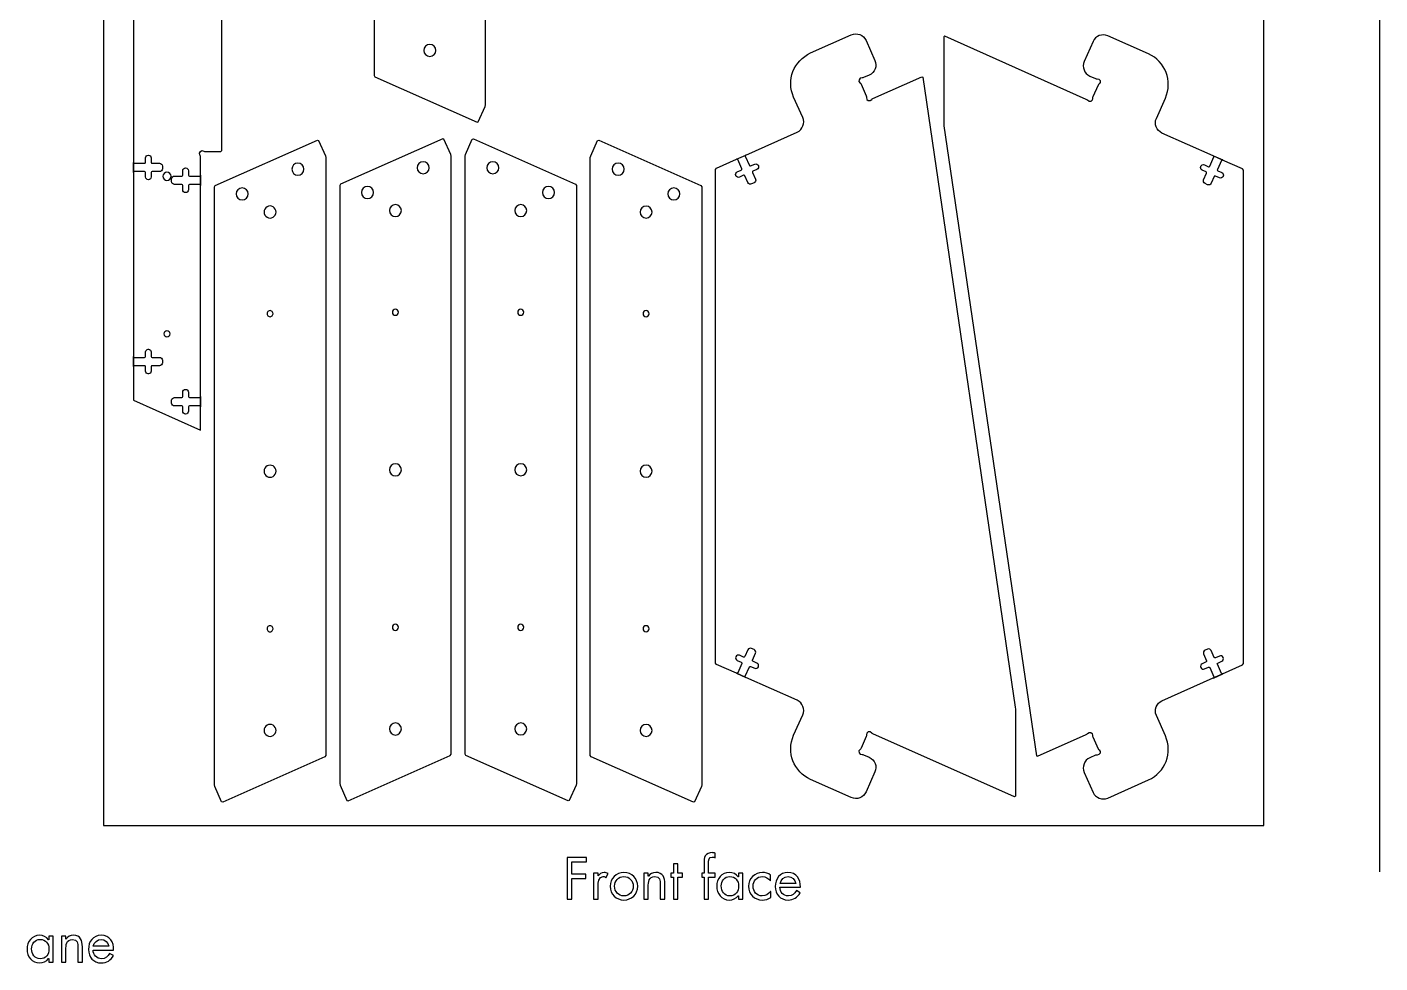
# Model space of a CAD drawing. Extents: x 150 to 6088, y 37 to 2750.
# Drawn here: x 1618 to 3075, y 52 to 1060 of the extents above; entities that cross this region are included whole.
import ezdxf

# ---------------------------------------------------------------- set-up
doc = ezdxf.new("R2010")
doc.units = 0
for name, color, linetype in [('00_Layout', 7, 'CONTINUOUS'), ('02_Counture_outer_24_mm', 7, 'CONTINUOUS'), ('02_Drill_24_mm', 7, 'CONTINUOUS'), ('02_Drill_9_mm', 7, 'CONTINUOUS'), ('02_Drill_milling_24_mm', 7, 'CONTINUOUS'), ('02_Pocket_18_mm', 7, 'CONTINUOUS')]:
    doc.layers.add(name, color=color, linetype=linetype)

msp = doc.modelspace()

# ---------------------------------------------------------------- linework, layer by layer
at = {"layer": '00_Layout', "color": 7}
for p, q in [((3074.993252, 149.999639), (3074.993252, 2749.993976)), ((1699.996239, 2699.994087), (1699.996239, 200.007103)), ((2949.993509, 200.007103), (2949.993509, 2699.994087)), ((1699.996239, 200.007103), (2949.993509, 200.007103)), ((2220.193379, 165.549961), (2199.622916, 165.549961)), ((2199.622916, 165.549961), (2199.622916, 120.330916)), ((2204.660572, 147.438477), (2204.660572, 160.872138)), ((2204.660572, 160.872138), (2220.193379, 160.872138)), ((2220.193379, 160.872138), (2220.193379, 165.549961)), ((2358.96902, 165.130333), (2358.96902, 169.988072)), ((2219.713585, 147.438477), (2204.660572, 147.438477)), ((2219.713585, 142.760654), (2219.713585, 147.438477)), ((2232.847552, 148.517975), (2228.049767, 148.517975)), ((2228.049767, 148.517975), (2228.049767, 120.330916)), ((2232.847552, 145.459398), (2232.847552, 148.517975)), ((2241.243636, 143.600175), (2243.522593, 147.978226)), ((2286.882442, 148.517975), (2282.084657, 148.517975)), ((2282.084657, 148.517975), (2282.084657, 120.330916)), ((2286.882442, 145.099566), (2286.882442, 148.517975)), ((2313.989845, 148.517975), (2311.051231, 148.517975)), ((2311.051231, 148.517975), (2311.051231, 144.079864)), ((2318.78763, 158.653347), (2313.989845, 158.653347)), ((2313.989845, 158.653347), (2313.989845, 148.517975)), ((2318.78763, 148.517975), (2318.78763, 158.653347)), ((2323.825286, 148.517975), (2318.78763, 148.517975)), ((2323.825286, 144.079864), (2323.825286, 148.517975)), ((2347.034565, 148.517975), (2344.395775, 148.517975)), ((2344.395775, 148.517975), (2344.395775, 144.079864)), ((2347.034565, 159.732845), (2347.034565, 148.517975)), ((2351.832324, 148.517975), (2351.832324, 158.053538)), ((2358.96902, 148.517975), (2351.832324, 148.517975)), ((2358.96902, 144.079864), (2358.96902, 148.517975)), ((2388.775194, 148.517975), (2383.977409, 148.517975)), ((2383.977409, 148.517975), (2383.977409, 144.499757)), ((2388.775194, 120.330916), (2388.775194, 148.517975)), ((2418.581341, 140.121706), (2418.581341, 146.478836)), ((2204.660572, 120.330916), (2204.660572, 142.760654)), ((2204.660572, 142.760654), (2219.713585, 142.760654)), ((2232.967488, 145.459398), (2232.847552, 145.459398)), ((2232.847552, 120.330916), (2232.847552, 134.424445)), ((2260.674568, 144.859589), (2260.674568, 144.859589)), ((2287.002378, 145.099566), (2286.882442, 145.099566)), ((2286.882442, 120.330916), (2286.882442, 133.70478)), ((2299.836441, 136.223608), (2299.836441, 120.330916)), ((2304.634199, 120.330916), (2304.634199, 137.063129)), ((2311.051231, 144.079864), (2313.989845, 144.079864)), ((2313.989845, 144.079864), (2313.989845, 120.330916)), ((2318.78763, 144.079864), (2323.825286, 144.079864)), ((2318.78763, 120.330916), (2318.78763, 144.079864)), ((2344.395775, 144.079864), (2347.034565, 144.079864)), ((2347.034565, 144.079864), (2347.034565, 120.330916)), ((2351.832324, 144.079864), (2358.96902, 144.079864)), ((2351.832324, 120.330916), (2351.832324, 144.079864)), ((2374.741698, 144.859589), (2374.741698, 144.859589)), ((2383.977409, 144.499757), (2383.857474, 144.499757)), ((2418.461406, 140.121706), (2418.581341, 140.121706)), ((2428.596698, 133.405008), (2450.726427, 133.405008)), ((2445.688771, 137.483022), (2428.836569, 137.483022)), ((2199.622916, 120.330916), (2204.660572, 120.330916)), ((2228.049767, 120.330916), (2232.847552, 120.330916)), ((2260.674568, 119.551455), (2260.674568, 119.551455)), ((2282.084657, 120.330916), (2286.882442, 120.330916)), ((2299.836441, 120.330916), (2304.634199, 120.330916)), ((2313.989845, 120.330916), (2318.78763, 120.330916)), ((2347.034565, 120.330916), (2351.832324, 120.330916)), ((2383.857474, 124.229278), (2383.977409, 124.229278)), ((2383.977409, 124.229278), (2383.977409, 120.330916)), ((2383.977409, 120.330916), (2388.775194, 120.330916)), ((2418.761258, 128.847041), (2418.641322, 128.847041)), ((2418.761258, 122.430115), (2418.761258, 128.847041)), ((2450.486529, 127.467771), (2446.408436, 129.806682)), ((1631.831148, 77.126403), (1631.831148, 77.126403)), ((1641.066885, 76.766571), (1640.946924, 76.766571)), ((1645.864644, 80.784789), (1641.066885, 80.784789)), ((1641.066885, 80.784789), (1641.066885, 76.766571)), ((1645.864644, 52.597729), (1645.864644, 80.784789)), ((1659.538281, 80.784789), (1654.740522, 80.784789)), ((1654.740522, 80.784789), (1654.740522, 52.597729)), ((1659.538281, 77.36638), (1659.538281, 80.784789)), ((1659.658243, 77.36638), (1659.538281, 77.36638)), ((1659.538281, 52.597729), (1659.538281, 65.971594)), ((1672.492279, 68.490422), (1672.492279, 52.597729)), ((1677.290064, 52.597729), (1677.290064, 69.329943)), ((1688.804706, 65.671822), (1710.934461, 65.671822)), ((1705.896779, 69.749836), (1689.044603, 69.749836)), ((1710.694563, 59.734585), (1706.616444, 62.073496)), ((1640.946924, 56.496092), (1641.066885, 56.496092)), ((1641.066885, 56.496092), (1641.066885, 52.597729)), ((1641.066885, 52.597729), (1645.864644, 52.597729)), ((1654.740522, 52.597729), (1659.538281, 52.597729)), ((1672.492279, 52.597729), (1677.290064, 52.597729))]:
    msp.add_line(p, q, dxfattribs=at)
for points in [[(2348.293979, 167.049352), (2347.034565, 165.010212), (2347.034565, 162.071756), (2347.034565, 159.732845)], [(2355.550611, 170.587617), (2352.671951, 170.587617), (2349.853245, 169.568179), (2348.293979, 167.049352)], [(2351.832324, 158.053538), (2351.832324, 163.031133), (2351.832324, 165.789938), (2355.730527, 165.789938)], [(2358.96902, 169.988072), (2357.829542, 170.347905), (2356.69009, 170.587617), (2355.550611, 170.587617)], [(2355.730527, 165.789938), (2356.92996, 165.789938), (2357.889523, 165.490165), (2358.96902, 165.130333)], [(2239.204603, 149.297701), (2236.086045, 149.297701), (2234.646715, 147.678189), (2232.967488, 145.459398)], [(2243.522593, 147.978226), (2242.143218, 148.757952), (2240.823849, 149.297701), (2239.204603, 149.297701)], [(2260.674568, 149.297701), (2252.398419, 149.297701), (2245.861452, 142.640534), (2245.861452, 134.364385)], [(2275.48771, 134.364385), (2275.48771, 142.640534), (2268.950743, 149.297701), (2260.674568, 149.297701)], [(2295.038656, 149.297701), (2291.560265, 149.297701), (2288.981457, 147.79831), (2287.002378, 145.099566)], [(2304.634199, 137.063129), (2304.634199, 143.660236), (2302.835036, 149.297701), (2295.038656, 149.297701)], [(2374.201949, 149.297701), (2365.745884, 149.297701), (2360.648248, 142.400822), (2360.648248, 134.364385)], [(2383.857474, 144.499757), (2381.518562, 147.498273), (2378.040172, 149.297701), (2374.201949, 149.297701)], [(2409.885379, 149.297701), (2401.60923, 149.297701), (2394.832366, 142.82045), (2394.832366, 134.424445)], [(2418.581341, 146.478836), (2416.062513, 148.277999), (2412.943956, 149.297701), (2409.885379, 149.297701)], [(2437.352615, 149.297701), (2428.536717, 149.297701), (2423.678978, 142.400822), (2423.678978, 134.064613)], [(2450.726427, 133.405008), (2451.206195, 141.801013), (2446.408436, 149.297701), (2437.352615, 149.297701)], [(2232.847552, 134.424445), (2232.847552, 138.082831), (2233.087423, 144.859589), (2238.364976, 144.859589)], [(2238.364976, 144.859589), (2239.62439, 144.859589), (2240.2841, 144.25978), (2241.243636, 143.600175)], [(2245.861452, 134.364385), (2245.861452, 126.088236), (2252.4584, 119.551455), (2260.674568, 119.551455)], [(2250.659211, 134.424445), (2250.659211, 140.121706), (2254.73733, 144.859589), (2260.674568, 144.859589)], [(2260.674568, 123.989301), (2254.73733, 123.989301), (2250.659211, 128.667125), (2250.659211, 134.424445)], [(2260.674568, 144.859589), (2266.611831, 144.859589), (2270.689925, 140.121706), (2270.689925, 134.424445)], [(2270.689925, 134.424445), (2270.689925, 128.667125), (2266.611831, 123.989301), (2260.674568, 123.989301)], [(2260.674568, 119.551455), (2268.890762, 119.551455), (2275.48771, 126.088236), (2275.48771, 134.364385)], [(2286.882442, 133.70478), (2286.882442, 138.742436), (2287.302256, 144.859589), (2293.899177, 144.859589)], [(2293.899177, 144.859589), (2299.476608, 144.859589), (2299.836441, 140.781575), (2299.836441, 136.223608)], [(2360.648248, 134.364385), (2360.648248, 126.56819), (2365.86582, 119.551455), (2374.141968, 119.551455)], [(2365.565968, 134.724218), (2365.565968, 140.00185), (2369.164293, 144.859589), (2374.741698, 144.859589)], [(2374.801679, 123.989301), (2368.804461, 123.989301), (2365.565968, 129.206873), (2365.565968, 134.724218)], [(2374.741698, 144.859589), (2380.678935, 144.859589), (2384.217306, 140.301622), (2384.217306, 134.664422)], [(2384.217306, 134.664422), (2384.217306, 128.966897), (2380.978813, 123.989301), (2374.801679, 123.989301)], [(2394.832366, 134.424445), (2394.832366, 125.90832), (2401.309352, 119.551455), (2409.825425, 119.551455)], [(2399.750087, 134.424445), (2399.750087, 140.06191), (2403.888161, 144.859589), (2409.705463, 144.859589)], [(2409.465592, 123.989301), (2403.588309, 123.989301), (2399.750087, 128.847041), (2399.750087, 134.424445)], [(2409.705463, 144.859589), (2413.483705, 144.859589), (2416.24243, 142.940571), (2418.461406, 140.121706)], [(2423.678978, 134.064613), (2423.678978, 125.96838), (2429.076466, 119.551455), (2437.472577, 119.551455)], [(2437.832409, 123.989301), (2432.37494, 123.989301), (2428.656653, 128.187436), (2428.596698, 133.405008)], [(2428.836569, 137.483022), (2429.436299, 141.561036), (2433.274521, 144.859589), (2437.412596, 144.859589)], [(2437.412596, 144.859589), (2441.610651, 144.859589), (2445.02906, 141.561036), (2445.688771, 137.483022)], [(2374.141968, 119.551455), (2378.100153, 119.551455), (2381.398627, 121.110641), (2383.857474, 124.229278)], [(2418.641322, 128.847041), (2416.302411, 125.788464), (2413.483705, 123.989301), (2409.465592, 123.989301)], [(2409.825425, 119.551455), (2413.183853, 119.551455), (2416.002559, 120.570892), (2418.761258, 122.430115)], [(2437.472577, 119.551455), (2443.229897, 119.551455), (2447.787785, 122.430115), (2450.486529, 127.467771)], [(2446.408436, 129.806682), (2444.549292, 126.448069), (2441.910503, 123.989301), (2437.832409, 123.989301)], [(1631.291399, 81.564514), (1622.835334, 81.564514), (1617.737698, 74.667636), (1617.737698, 66.631199)], [(1622.655418, 66.991031), (1622.655418, 72.268664), (1626.253743, 77.126403), (1631.831148, 77.126403)], [(1640.946924, 76.766571), (1638.608012, 79.765087), (1635.129622, 81.564514), (1631.291399, 81.564514)], [(1631.831148, 77.126403), (1637.768412, 77.126403), (1641.306756, 72.568436), (1641.306756, 66.931236)], [(1659.538281, 65.971594), (1659.538281, 71.00925), (1659.958094, 77.126403), (1666.555042, 77.126403)], [(1667.694494, 81.564514), (1664.216131, 81.564514), (1661.637322, 80.065124), (1659.658243, 77.36638)], [(1666.555042, 77.126403), (1672.132447, 77.126403), (1672.492279, 73.048389), (1672.492279, 68.490422)], [(1677.290064, 69.329943), (1677.290064, 75.92705), (1675.490901, 81.564514), (1667.694494, 81.564514)], [(1697.560649, 81.564514), (1688.744751, 81.564514), (1683.886986, 74.667636), (1683.886986, 66.331427)], [(1689.044603, 69.749836), (1689.644333, 73.82785), (1693.482555, 77.126403), (1697.62063, 77.126403)], [(1710.934461, 65.671822), (1711.414229, 74.067827), (1706.616444, 81.564514), (1697.560649, 81.564514)], [(1697.62063, 77.126403), (1701.818685, 77.126403), (1705.237094, 73.82785), (1705.896779, 69.749836)], [(1617.737698, 66.631199), (1617.737698, 58.835003), (1622.95527, 51.818269), (1631.231445, 51.818269)], [(1631.891129, 56.256115), (1625.893911, 56.256115), (1622.655418, 61.473687), (1622.655418, 66.991031)], [(1641.306756, 66.931236), (1641.306756, 61.233711), (1638.068263, 56.256115), (1631.891129, 56.256115)], [(1683.886986, 66.331427), (1683.886986, 58.235194), (1689.2845, 51.818269), (1697.680584, 51.818269)], [(1698.040417, 56.256115), (1692.582948, 56.256115), (1688.864687, 60.45425), (1688.804706, 65.671822)], [(1697.680584, 51.818269), (1703.437932, 51.818269), (1707.995819, 54.696929), (1710.694563, 59.734585)], [(1706.616444, 62.073496), (1704.757326, 58.714883), (1702.118537, 56.256115), (1698.040417, 56.256115)], [(1631.231445, 51.818269), (1635.189603, 51.818269), (1638.488077, 53.377455), (1640.946924, 56.496092)]]:
    msp.add_open_spline(points, degree=3, dxfattribs=at)
at = {"layer": '02_Counture_outer_24_mm', "color": 5}
for p, q in [((2111.535912, 976.037752), (2111.535912, 1243.693136)), ((1827.469041, 926.739899), (1827.469041, 1204.507901)), ((1732.467956, 1112.035063), (1732.467956, 914.035958)), ((1991.534402, 1105.990193), (1991.534402, 1007.572313)), ((2461.732862, 1031.815211), (2505.582956, 1051.338508)), ((2606.157662, 1049.778343), (2605.24464, 1049.185518)), ((2758.672398, 981.874236), (2606.157662, 1049.778343)), ((2825.675865, 1030.805642), (2781.854081, 1050.316398)), ((2521.426171, 1045.256861), (2530.984488, 1023.788563)), ((2605.24464, 1049.185518), (2605.24464, 955.245992)), ((2766.020655, 1044.238588), (2756.468423, 1022.784101)), ((1991.534402, 1007.572313), (1992.449858, 1006.165526)), ((1992.449858, 1006.165526), (2102.487181, 957.173531)), ((2524.902789, 1007.945163), (2518.813946, 1005.234195)), ((2528.778926, 982.852372), (2581.392001, 1006.27718)), ((2581.392001, 1006.27718), (2582.450862, 1005.694569)), ((2582.450862, 1005.694569), (2682.187079, 327.131022)), ((2762.546419, 1006.950887), (2768.631557, 1004.241692)), ((2516.110175, 998.190737), (2521.735469, 985.556117)), ((2771.333212, 997.202759), (2765.711622, 984.576261)), ((2453.249545, 962.359882), (2443.487764, 984.28477)), ((2834.15389, 961.395187), (2843.909056, 983.306079)), ((2103.807449, 957.680207), (2111.128454, 974.124025)), ((2111.128454, 974.124025), (2111.535912, 976.037752)), ((2102.487181, 957.173531), (2103.807449, 957.680207)), ((2605.24464, 955.245992), (2605.390055, 953.257891)), ((2605.390055, 953.257891), (2705.034858, 275.031793)), ((1820.380869, 888.94875), (1930.421103, 937.940745)), ((1930.421103, 937.940745), (1931.74137, 937.433805)), ((1931.74137, 937.433805), (1939.062375, 920.989986)), ((2065.419137, 939.475325), (1955.38184, 890.48333)), ((2066.739405, 938.968649), (2065.419137, 939.475325)), ((2074.06041, 922.524831), (2066.739405, 938.968649)), ((2089.874521, 922.524831), (2097.195526, 938.968649)), ((2097.195526, 938.968649), (2098.515794, 939.475325)), ((2098.515794, 939.475325), (2208.553117, 890.48333)), ((2224.875228, 920.989986), (2232.196233, 937.433805)), ((2232.196233, 937.433805), (2233.516501, 937.940745)), ((2233.516501, 937.940745), (2343.553824, 888.94875)), ((2391.898386, 921.909147), (2447.167581, 946.516693)), ((2895.465388, 920.970169), (2840.231621, 945.561893)), ((1804.468862, 900.239819), (1804.468729, 920.404994)), ((1809.803115, 925.739776), (1826.468918, 925.739776)), ((1826.468918, 925.739776), (1827.469041, 926.739899)), ((1939.062375, 920.989986), (1939.467187, 919.076524)), ((1939.467187, 919.076524), (1939.467187, 275.243777)), ((2074.467867, 920.611368), (2074.06041, 922.524831)), ((2074.467867, 276.778357), (2074.467867, 920.611368)), ((2089.467064, 920.611368), (2089.874521, 922.524831)), ((2089.467064, 276.778357), (2089.467064, 920.611368)), ((2224.46777, 919.076524), (2224.875228, 920.989986)), ((2224.46777, 275.243777), (2224.46777, 919.076524)), ((2381.849532, 917.435052), (2391.898386, 921.909147)), ((2905.507891, 916.498959), (2895.465388, 920.970169)), ((1732.467956, 914.035958), (1732.467956, 903.035929)), ((2359.468477, 906.470214), (2360.381287, 907.876736)), ((2359.468477, 374.77981), (2359.468477, 906.470214)), ((2360.381287, 907.876736), (2381.849532, 917.435052)), ((2926.961584, 906.94678), (2905.507891, 916.498959)), ((2927.876511, 905.541158), (2926.961584, 906.94678)), ((2927.876511, 374.191219), (2927.876511, 905.541158)), ((1732.467956, 903.035929), (1732.467956, 705.037274)), ((1804.468862, 889.239791), (1804.468862, 900.239819)), ((1804.468862, 661.740978), (1804.468862, 889.239791)), ((1819.468058, 887.541963), (1820.380869, 888.94875)), ((1955.38184, 890.48333), (1954.469029, 889.076543)), ((1954.469029, 889.076543), (1954.469029, 245.242738)), ((2208.553117, 890.48333), (2209.468574, 889.076543)), ((2209.468574, 889.076543), (2209.468574, 245.242738)), ((2343.553824, 888.94875), (2344.466635, 887.541963)), ((1819.468058, 243.708158), (1819.468058, 887.541963)), ((2344.466635, 887.541963), (2344.466635, 243.708158)), ((1732.467956, 705.037274), (1732.467956, 694.035923)), ((1732.467956, 694.035923), (1732.467956, 657.796049)), ((1732.467956, 657.796049), (1804.468862, 625.739202)), ((1804.468862, 650.739627), (1804.468862, 661.740978)), ((1804.468862, 625.739202), (1804.468862, 650.739627)), ((2360.381287, 373.37223), (2359.468477, 374.77981)), ((2381.849532, 363.815501), (2360.381287, 373.37223)), ((2905.507891, 363.233974), (2926.961584, 372.787211)), ((2926.961584, 372.787211), (2927.876511, 374.191219)), ((2391.898386, 359.341406), (2381.849532, 363.815501)), ((2447.167581, 334.73267), (2391.898386, 359.341406)), ((2840.231621, 334.170352), (2895.465388, 358.762737)), ((2895.465388, 358.762737), (2905.507891, 363.233974)), ((2682.187079, 327.131022), (2682.359851, 325.24579)), ((2682.359851, 325.24579), (2682.359851, 231.305206)), ((2443.487764, 296.963851), (2453.24928, 318.889348)), ((2843.909056, 296.428653), (2834.15389, 318.337984)), ((2521.735469, 295.693378), (2516.110175, 283.059154)), ((2681.419259, 230.581413), (2528.778926, 298.397255)), ((2706.093189, 274.450769), (2758.672398, 297.859596)), ((2765.711622, 295.157466), (2771.333212, 282.531365)), ((1938.554377, 273.836196), (1828.516789, 224.843407)), ((1939.467187, 275.243777), (1938.554377, 273.836196)), ((1963.517733, 226.377987), (2073.555057, 275.370776)), ((2073.555057, 275.370776), (2074.467867, 276.778357)), ((2090.38252, 275.370776), (2089.467064, 276.778357)), ((2200.419843, 226.377987), (2090.38252, 275.370776)), ((2225.380581, 273.836196), (2224.46777, 275.243777)), ((2335.42055, 224.843407), (2225.380581, 273.836196)), ((2518.813946, 276.015856), (2524.902789, 273.304385)), ((2705.034858, 275.031793), (2706.093189, 274.450769)), ((2768.631293, 275.492537), (2762.546419, 272.782787)), ((2505.582956, 229.91059), (2461.732862, 249.43402)), ((2530.984488, 257.46109), (2521.426171, 235.992819)), ((2756.468423, 256.949704), (2766.020655, 235.495191)), ((2781.854081, 229.418255), (2825.675865, 248.929143)), ((1819.875516, 241.795224), (1819.468058, 243.708158)), ((1827.196521, 225.351406), (1819.875516, 241.795224)), ((1954.469029, 245.242738), (1954.873841, 243.329804)), ((1954.873841, 243.329804), (1962.197465, 226.885986)), ((2209.061116, 243.329804), (2201.740111, 226.885986)), ((2209.468574, 245.242738), (2209.061116, 243.329804)), ((2344.061823, 241.795224), (2336.740818, 225.351406)), ((2344.466635, 243.708158), (2344.061823, 241.795224)), ((1828.516789, 224.843407), (1827.196521, 225.351406)), ((1962.197465, 226.885986), (1963.517733, 226.377987)), ((2201.740111, 226.885986), (2200.419843, 226.377987)), ((2336.740818, 225.351406), (2335.42055, 224.843407)), ((2682.359851, 231.305206), (2681.419259, 230.581413))]:
    msp.add_line(p, q, dxfattribs=at)
for points in [[(2505.582956, 1051.338508), (2511.637324, 1054.034024), (2518.730523, 1051.311229), (2521.426171, 1045.256861)], [(2781.854081, 1050.316398), (2775.803338, 1053.010406), (2768.714636, 1050.289252), (2766.020655, 1044.238588)], [(2443.487764, 984.28477), (2435.400686, 1002.448165), (2443.569335, 1023.728371), (2461.732862, 1031.815211)], [(2530.984488, 1023.788563), (2533.680084, 1017.734116), (2530.957236, 1010.640811), (2524.902789, 1007.945163)], [(2756.468423, 1022.784101), (2753.774442, 1016.733464), (2756.495675, 1009.644684), (2762.546419, 1006.950887)], [(2843.909056, 983.306079), (2851.990737, 1001.457673), (2843.8273, 1022.723909), (2825.675865, 1030.805642)], [(2517.180412, 1004.995938), (2514.007006, 1005.407893), (2512.421785, 1001.277942), (2515.055812, 999.460787)], [(2515.055812, 999.460787), (2515.517324, 999.142389), (2515.882131, 998.702943), (2516.110175, 998.190737)], [(2518.813946, 1005.234195), (2518.301687, 1005.006151), (2517.736485, 1004.923707), (2517.180412, 1004.995938)], [(2768.631557, 1004.241692), (2769.143525, 1004.013807), (2769.708145, 1003.931416), (2770.263768, 1004.003568)], [(2770.263768, 1004.003568), (2773.435057, 1004.415338), (2775.019379, 1000.287952), (2772.387045, 998.471962)], [(2772.387045, 998.471962), (2771.925877, 998.153801), (2771.561018, 997.714647), (2771.333212, 997.202759)], [(2521.973858, 983.922768), (2521.561876, 980.749442), (2525.691695, 979.164141), (2527.508929, 981.798036)], [(2521.735469, 985.556117), (2521.963539, 985.043937), (2522.046036, 984.478789), (2521.973858, 983.922768)], [(2527.508929, 981.798036), (2527.827301, 982.259548), (2528.26672, 982.624355), (2528.778926, 982.852372)], [(2759.941601, 980.820562), (2759.623308, 981.281756), (2759.184365, 981.646351), (2758.672398, 981.874236)], [(2765.473762, 982.943918), (2765.886776, 979.771412), (2761.757168, 978.186402), (2759.941601, 980.820562)], [(2765.711622, 984.576261), (2765.483816, 984.064346), (2765.401531, 983.499541), (2765.473762, 982.943918)], [(2447.167581, 946.516693), (2453.222001, 949.212262), (2455.944981, 956.305461), (2453.249545, 962.359882)], [(2840.231621, 945.561893), (2834.181142, 948.255822), (2831.459908, 955.344655), (2834.15389, 961.395187)], [(1804.021717, 921.994051), (1802.354105, 924.725657), (1805.482743, 927.854189), (1808.214295, 926.186445)], [(1804.468729, 920.404994), (1804.468518, 920.965698), (1804.313896, 921.515501), (1804.021717, 921.994051)], [(1808.214295, 926.186445), (1808.692872, 925.894345), (1809.242702, 925.739802), (1809.803115, 925.739776)], [(2453.24928, 318.889348), (2455.944928, 324.943796), (2453.222054, 332.03718), (2447.167581, 334.73267)], [(2834.15389, 318.337984), (2831.460173, 324.388463), (2834.181142, 331.477085), (2840.231621, 334.170352)], [(2461.732862, 249.43402), (2443.569573, 257.52115), (2435.400977, 278.801065), (2443.487764, 296.963851)], [(2527.508929, 299.451511), (2525.691854, 302.086253), (2521.561003, 300.500609), (2521.973593, 297.326753)], [(2521.973593, 297.326753), (2522.045851, 296.770759), (2521.963539, 296.20561), (2521.735469, 295.693378)], [(2528.778926, 298.397255), (2528.26672, 298.625167), (2527.827301, 298.99), (2527.508929, 299.451511)], [(2758.672398, 297.859596), (2759.184365, 298.087878), (2759.623308, 298.452447), (2759.941601, 298.913668)], [(2759.941601, 298.913668), (2761.757168, 301.547854), (2765.886776, 299.962791), (2765.473762, 296.790285)], [(2765.473762, 296.790285), (2765.401531, 296.234661), (2765.484346, 295.669883), (2765.711622, 295.157466)], [(2825.675865, 248.929143), (2843.827565, 257.010347), (2851.991001, 278.276874), (2843.909056, 296.428653)], [(2515.055812, 281.788734), (2512.421785, 279.971579), (2514.007006, 275.841628), (2517.180412, 276.253583)], [(2516.110175, 283.059154), (2515.882131, 282.546578), (2515.517324, 282.107133), (2515.055812, 281.788734)], [(2772.387045, 281.262241), (2775.019379, 279.446224), (2773.435057, 275.319024), (2770.263768, 275.730688)], [(2771.333212, 282.531365), (2771.561018, 282.019582), (2771.925877, 281.580401), (2772.387045, 281.262241)], [(2517.180412, 276.253583), (2517.736459, 276.325841), (2518.301687, 276.243264), (2518.813946, 276.015856)], [(2524.902789, 273.304385), (2530.957236, 270.608763), (2533.68011, 263.515431), (2530.984488, 257.46109)], [(2762.546419, 272.782787), (2756.49594, 270.089466), (2753.774706, 263.000712), (2756.468423, 256.949704)], [(2770.263768, 275.730688), (2769.708145, 275.802866), (2769.143261, 275.72037), (2768.631293, 275.492537)], [(2521.426171, 235.992819), (2518.730576, 229.938345), (2511.63735, 227.215497), (2505.582956, 229.91059)], [(2766.020655, 235.495191), (2768.714636, 229.444924), (2775.803602, 226.723823), (2781.854081, 229.418255)]]:
    msp.add_open_spline(points, degree=3, dxfattribs=at)
at = {"layer": '02_Drill_24_mm', "color": 1}
msp.add_line((1771.718543, 729.339333), (1771.718543, 729.339333), dxfattribs=at)
for points in [[(1768.468541, 732.587064), (1766.674501, 732.587064), (1765.219793, 731.133372), (1765.218539, 729.339333)], [(1765.218539, 729.339333), (1765.219793, 727.545294), (1766.674501, 726.091602), (1768.468541, 726.091602)], [(1771.718543, 729.339333), (1771.717289, 731.133372), (1770.262581, 732.587064), (1768.468541, 732.587064)], [(1768.468541, 726.091602), (1770.262581, 726.091602), (1771.717289, 727.545294), (1771.718543, 729.339333)]]:
    msp.add_open_spline(points, degree=3, dxfattribs=at)
at = {"layer": '02_Drill_9_mm', "color": 6}
for p, q in [((1882.718683, 751.060493), (1882.718683, 751.060493)), ((2017.718305, 752.595205), (2017.718305, 752.595205)), ((2152.717953, 752.595205), (2152.717953, 752.595205)), ((2287.717602, 751.060493), (2287.717602, 751.060493)), ((1882.718683, 411.724004), (1882.718683, 411.724004)), ((2017.718305, 413.258716), (2017.718305, 413.258716)), ((2152.717953, 413.258716), (2152.717953, 413.258716)), ((2287.717602, 411.724004), (2287.717602, 411.724004))]:
    msp.add_line(p, q, dxfattribs=at)
for points in [[(1877.843481, 753.875191), (1876.837886, 753.294611), (1876.218414, 752.221654), (1876.218414, 751.060493)], [(1876.218414, 751.060493), (1876.218414, 749.899332), (1876.837886, 748.826375), (1877.843481, 748.245794)], [(1881.093616, 753.875191), (1880.088021, 754.455772), (1878.849077, 754.455772), (1877.843481, 753.875191)], [(1877.843481, 748.245794), (1878.849077, 747.665214), (1880.088021, 747.665214), (1881.093616, 748.245794)], [(1882.718683, 751.060493), (1882.718683, 752.221654), (1882.099211, 753.294611), (1881.093616, 753.875191)], [(1881.093616, 748.245794), (1882.099211, 748.826375), (1882.718683, 749.899332), (1882.718683, 751.060493)], [(2014.468303, 755.842936), (2012.674263, 755.842936), (2011.219554, 754.389244), (2011.2183, 752.595205)], [(2011.2183, 752.595205), (2011.219554, 750.801166), (2012.674263, 749.347474), (2014.468303, 749.347474)], [(2017.718305, 752.595205), (2017.717051, 754.389244), (2016.262343, 755.842936), (2014.468303, 755.842936)], [(2014.468303, 749.347474), (2016.262343, 749.347474), (2017.717051, 750.801166), (2017.718305, 752.595205)], [(2149.467951, 755.842936), (2147.673911, 755.842936), (2146.219203, 754.389244), (2146.217949, 752.595205)], [(2146.217949, 752.595205), (2146.219203, 750.801166), (2147.673911, 749.347474), (2149.467951, 749.347474)], [(2152.717953, 752.595205), (2152.716699, 754.389244), (2151.261991, 755.842936), (2149.467951, 755.842936)], [(2149.467951, 749.347474), (2151.261991, 749.347474), (2152.716699, 750.801166), (2152.717953, 752.595205)], [(2284.467599, 754.308224), (2282.673559, 754.308224), (2281.218851, 752.854532), (2281.217597, 751.060493)], [(2281.217597, 751.060493), (2281.218851, 749.266453), (2282.673559, 747.812762), (2284.467599, 747.812762)], [(2287.717602, 751.060493), (2287.716348, 752.854532), (2286.261639, 754.308224), (2284.467599, 754.308224)], [(2284.467599, 747.812762), (2286.261639, 747.812762), (2287.716348, 749.266453), (2287.717602, 751.060493)], [(1877.843481, 414.538702), (1876.837886, 413.958121), (1876.218414, 412.885164), (1876.218414, 411.724004)], [(1876.218414, 411.724004), (1876.218414, 410.562843), (1876.837886, 409.489886), (1877.843481, 408.909305)], [(1881.093616, 414.538702), (1880.088021, 415.119282), (1878.849077, 415.119282), (1877.843481, 414.538702)], [(1877.843481, 408.909305), (1878.849077, 408.328725), (1880.088021, 408.328725), (1881.093616, 408.909305)], [(1882.718683, 411.724004), (1882.718683, 412.885164), (1882.099211, 413.958121), (1881.093616, 414.538702)], [(1881.093616, 408.909305), (1882.099211, 409.489886), (1882.718683, 410.562843), (1882.718683, 411.724004)], [(2014.468303, 416.506447), (2012.674263, 416.506447), (2011.219554, 415.052755), (2011.2183, 413.258716)], [(2011.2183, 413.258716), (2011.219554, 411.464677), (2012.674263, 410.010985), (2014.468303, 410.010985)], [(2017.718305, 413.258716), (2017.717051, 415.052755), (2016.262343, 416.506447), (2014.468303, 416.506447)], [(2014.468303, 410.010985), (2016.262343, 410.010985), (2017.717051, 411.464677), (2017.718305, 413.258716)], [(2149.467951, 416.506447), (2147.673911, 416.506447), (2146.219203, 415.052755), (2146.217949, 413.258716)], [(2146.217949, 413.258716), (2146.219203, 411.464677), (2147.673911, 410.010985), (2149.467951, 410.010985)], [(2152.717953, 413.258716), (2152.716699, 415.052755), (2151.261991, 416.506447), (2149.467951, 416.506447)], [(2149.467951, 410.010985), (2151.261991, 410.010985), (2152.716699, 411.464677), (2152.717953, 413.258716)], [(2284.467599, 414.971734), (2282.673559, 414.971734), (2281.218851, 413.518043), (2281.217597, 411.724004)], [(2281.217597, 411.724004), (2281.218851, 409.929964), (2282.673559, 408.476273), (2284.467599, 408.476273)], [(2287.717602, 411.724004), (2287.716348, 413.518043), (2286.261639, 414.971734), (2284.467599, 414.971734)], [(2284.467599, 408.476273), (2286.261639, 408.476273), (2287.716348, 409.929964), (2287.717602, 411.724004)]]:
    msp.add_open_spline(points, degree=3, dxfattribs=at)
at = {"layer": '02_Drill_milling_24_mm', "color": 6}
for p, q in [((2058.035161, 1034.59034), (2058.035161, 1034.59034)), ((1915.968534, 906.719742), (1915.968534, 906.719742)), ((2050.968156, 908.254454), (2050.968156, 908.254454)), ((2125.968107, 908.254454), (2125.968107, 908.254454)), ((2260.967756, 906.719742), (2260.967756, 906.719742)), ((1772.968432, 899.007604), (1772.968432, 899.007604)), ((1855.968308, 880.006064), (1855.968308, 880.006064)), ((1990.968194, 881.540776), (1990.968194, 881.540776)), ((2185.967804, 881.540776), (2185.967804, 881.540776)), ((2320.967717, 880.006064), (2320.967717, 880.006064)), ((1885.968553, 860.523883), (1885.968553, 860.523883)), ((2020.968175, 862.058595), (2020.968175, 862.058595)), ((2155.967823, 862.058595), (2155.967823, 862.058595)), ((2290.967736, 860.523883), (2290.967736, 860.523883)), ((2020.968175, 582.926987), (2020.968175, 582.926987)), ((2155.967823, 582.926987), (2155.967823, 582.926987)), ((1885.968553, 581.392275), (1885.968553, 581.392275)), ((2290.967736, 581.392275), (2290.967736, 581.392275)), ((1885.968553, 302.260613), (1885.968553, 302.260613)), ((2020.968175, 303.795325), (2020.968175, 303.795325)), ((2155.967823, 303.795325), (2155.967823, 303.795325)), ((2290.967736, 302.260613), (2290.967736, 302.260613))]:
    msp.add_line(p, q, dxfattribs=at)
for points in [[(2051.535289, 1041.050728), (2047.960898, 1041.050728), (2045.057195, 1038.164663), (2045.035417, 1034.59034)], [(2058.035161, 1034.59034), (2058.013383, 1038.164663), (2055.109679, 1041.050728), (2051.535289, 1041.050728)], [(2045.035417, 1034.59034), (2045.057195, 1031.016016), (2047.960898, 1028.129952), (2051.535289, 1028.129952)], [(2051.535289, 1028.129952), (2055.109679, 1028.129952), (2058.013383, 1031.016016), (2058.035161, 1034.59034)], [(1909.468529, 913.215203), (1905.880449, 913.215203), (1902.971032, 910.30782), (1902.968525, 906.719742)], [(1902.968525, 906.719742), (1902.971032, 903.131663), (1905.880449, 900.22428), (1909.468529, 900.22428)], [(1915.968534, 906.719742), (1915.966026, 910.30782), (1913.05661, 913.215203), (1909.468529, 913.215203)], [(1909.468529, 900.22428), (1913.05661, 900.22428), (1915.966026, 903.131663), (1915.968534, 906.719742)], [(2044.468151, 914.749916), (2040.880071, 914.749916), (2037.970654, 911.842533), (2037.968146, 908.254454)], [(2037.968146, 908.254454), (2037.970654, 904.666375), (2040.880071, 901.758992), (2044.468151, 901.758992)], [(2050.968156, 908.254454), (2050.965648, 911.842533), (2048.056231, 914.749916), (2044.468151, 914.749916)], [(2044.468151, 901.758992), (2048.056231, 901.758992), (2050.965648, 904.666375), (2050.968156, 908.254454)], [(2119.468103, 914.749916), (2115.880022, 914.749916), (2112.970606, 911.842533), (2112.968098, 908.254454)], [(2112.968098, 908.254454), (2112.970606, 904.666375), (2115.880022, 901.758992), (2119.468103, 901.758992)], [(2125.968107, 908.254454), (2125.9656, 911.842533), (2123.056183, 914.749916), (2119.468103, 914.749916)], [(2119.468103, 901.758992), (2123.056183, 901.758992), (2125.9656, 904.666375), (2125.968107, 908.254454)], [(2254.467751, 913.215203), (2250.879671, 913.215203), (2247.970254, 910.30782), (2247.967746, 906.719742)], [(2247.967746, 906.719742), (2247.970254, 903.131663), (2250.879671, 900.22428), (2254.467751, 900.22428)], [(2260.967756, 906.719742), (2260.965248, 910.30782), (2258.055831, 913.215203), (2254.467751, 913.215203)], [(2254.467751, 900.22428), (2258.055831, 900.22428), (2260.965248, 903.131663), (2260.967756, 906.719742)], [(1768.468541, 903.476585), (1765.995365, 903.476585), (1763.985696, 901.480721), (1763.96865, 899.007604)], [(1763.96865, 899.007604), (1763.985696, 896.534487), (1765.995365, 894.538623), (1768.468541, 894.538623)], [(1772.968432, 899.007604), (1772.951386, 901.480721), (1770.941717, 903.476585), (1768.468541, 903.476585)], [(1768.468541, 894.538623), (1770.941717, 894.538623), (1772.951386, 896.534487), (1772.968432, 899.007604)], [(1849.468303, 886.501526), (1845.880223, 886.501526), (1842.970807, 883.594143), (1842.968299, 880.006064)], [(1842.968299, 880.006064), (1842.970807, 876.417986), (1845.880223, 873.510602), (1849.468303, 873.510602)], [(1855.968308, 880.006064), (1855.9658, 883.594143), (1853.056384, 886.501526), (1849.468303, 886.501526)], [(1849.468303, 873.510602), (1853.056384, 873.510602), (1855.9658, 876.417986), (1855.968308, 880.006064)], [(1984.468322, 888.001164), (1980.893932, 888.001164), (1977.990228, 885.1151), (1977.96845, 881.540776)], [(1977.96845, 881.540776), (1977.990228, 877.966453), (1980.893932, 875.080388), (1984.468322, 875.080388)], [(1990.968194, 881.540776), (1990.946416, 885.1151), (1988.042713, 888.001164), (1984.468322, 888.001164)], [(1984.468322, 875.080388), (1988.042713, 875.080388), (1990.946416, 877.966453), (1990.968194, 881.540776)], [(2179.467799, 888.036238), (2175.879719, 888.036238), (2172.970302, 885.128855), (2172.967795, 881.540776)], [(2172.967795, 881.540776), (2172.970302, 877.952698), (2175.879719, 875.045315), (2179.467799, 875.045315)], [(2185.967804, 881.540776), (2185.965296, 885.128855), (2183.05588, 888.036238), (2179.467799, 888.036238)], [(2179.467799, 875.045315), (2183.05588, 875.045315), (2185.965296, 877.952698), (2185.967804, 881.540776)], [(2314.467712, 886.501526), (2310.879632, 886.501526), (2307.970215, 883.594143), (2307.967708, 880.006064)], [(2307.967708, 880.006064), (2307.970215, 876.417986), (2310.879632, 873.510602), (2314.467712, 873.510602)], [(2320.967717, 880.006064), (2320.965209, 883.594143), (2318.055793, 886.501526), (2314.467712, 886.501526)], [(2314.467712, 873.510602), (2318.055793, 873.510602), (2320.965209, 876.417986), (2320.967717, 880.006064)], [(1876.218348, 866.153165), (1874.207199, 864.992028), (1872.968279, 862.846158), (1872.968279, 860.523883)], [(1872.968279, 860.523883), (1872.968279, 858.201608), (1874.207199, 856.055738), (1876.218348, 854.894601)], [(1882.718485, 866.153165), (1880.707335, 867.314303), (1878.229497, 867.314303), (1876.218348, 866.153165)], [(1885.968553, 860.523883), (1885.968553, 862.846158), (1884.729634, 864.992028), (1882.718485, 866.153165)], [(1882.718485, 854.894601), (1884.729634, 856.055738), (1885.968553, 858.201608), (1885.968553, 860.523883)], [(2014.46817, 868.554057), (2010.88009, 868.554057), (2007.970674, 865.646674), (2007.968166, 862.058595)], [(2007.968166, 862.058595), (2007.970674, 858.470517), (2010.88009, 855.563134), (2014.46817, 855.563134)], [(2020.968175, 862.058595), (2020.965667, 865.646674), (2018.056251, 868.554057), (2014.46817, 868.554057)], [(2014.46817, 855.563134), (2018.056251, 855.563134), (2020.965667, 858.470517), (2020.968175, 862.058595)], [(2149.467951, 868.519901), (2145.893204, 868.519901), (2142.989352, 865.633279), (2142.968079, 862.058595)], [(2142.968079, 862.058595), (2142.989352, 858.483912), (2145.893204, 855.59729), (2149.467951, 855.59729)], [(2155.967823, 862.058595), (2155.94655, 865.633279), (2153.042698, 868.519901), (2149.467951, 868.519901)], [(2149.467951, 855.59729), (2153.042698, 855.59729), (2155.94655, 858.483912), (2155.967823, 862.058595)], [(2284.467732, 867.019345), (2280.879651, 867.019345), (2277.970235, 864.111962), (2277.967727, 860.523883)], [(2277.967727, 860.523883), (2277.970235, 856.935805), (2280.879651, 854.028421), (2284.467732, 854.028421)], [(2290.967736, 860.523883), (2290.965229, 864.111962), (2288.055812, 867.019345), (2284.467732, 867.019345)], [(2284.467732, 854.028421), (2288.055812, 854.028421), (2290.965229, 856.935805), (2290.967736, 860.523883)], [(1876.218348, 854.894601), (1878.229497, 853.733463), (1880.707335, 853.733463), (1882.718485, 854.894601)], [(1876.218348, 587.021557), (1874.207199, 585.86042), (1872.968279, 583.714549), (1872.968279, 581.392275)], [(1882.718485, 587.021557), (1880.707335, 588.182694), (1878.229497, 588.182694), (1876.218348, 587.021557)], [(1885.968553, 581.392275), (1885.968553, 583.714549), (1884.729634, 585.86042), (1882.718485, 587.021557)], [(2014.46817, 589.422449), (2010.88009, 589.422449), (2007.970674, 586.515065), (2007.968166, 582.926987)], [(2007.968166, 582.926987), (2007.970674, 579.338908), (2010.88009, 576.431525), (2014.46817, 576.431525)], [(2020.968175, 582.926987), (2020.965667, 586.515065), (2018.056251, 589.422449), (2014.46817, 589.422449)], [(2014.46817, 576.431525), (2018.056251, 576.431525), (2020.965667, 579.338908), (2020.968175, 582.926987)], [(2149.467951, 589.388292), (2145.893204, 589.388292), (2142.989352, 586.50167), (2142.968079, 582.926987)], [(2142.968079, 582.926987), (2142.989352, 579.352304), (2145.893204, 576.465682), (2149.467951, 576.465682)], [(2155.967823, 582.926987), (2155.94655, 586.50167), (2153.042698, 589.388292), (2149.467951, 589.388292)], [(2149.467951, 576.465682), (2153.042698, 576.465682), (2155.94655, 579.352304), (2155.967823, 582.926987)], [(2284.467732, 587.887736), (2280.879651, 587.887736), (2277.970235, 584.980353), (2277.967727, 581.392275)], [(2290.967736, 581.392275), (2290.965229, 584.980353), (2288.055812, 587.887736), (2284.467732, 587.887736)], [(1872.968279, 581.392275), (1872.968279, 579.07), (1874.207199, 576.92413), (1876.218348, 575.762992)], [(1876.218348, 575.762992), (1878.229497, 574.601855), (1880.707335, 574.601855), (1882.718485, 575.762992)], [(1882.718485, 575.762992), (1884.729634, 576.92413), (1885.968553, 579.07), (1885.968553, 581.392275)], [(2277.967727, 581.392275), (2277.970235, 577.804196), (2280.879651, 574.896813), (2284.467732, 574.896813)], [(2284.467732, 574.896813), (2288.055812, 574.896813), (2290.965229, 577.804196), (2290.967736, 581.392275)], [(1876.218348, 307.889895), (1874.207199, 306.728758), (1872.968279, 304.582888), (1872.968279, 302.260613)], [(1882.718485, 307.889895), (1880.707335, 309.051033), (1878.229497, 309.051033), (1876.218348, 307.889895)], [(1885.968553, 302.260613), (1885.968553, 304.582888), (1884.729634, 306.728758), (1882.718485, 307.889895)], [(2014.46817, 310.290787), (2010.88009, 310.290787), (2007.970674, 307.383404), (2007.968166, 303.795325)], [(2020.968175, 303.795325), (2020.965667, 307.383404), (2018.056251, 310.290787), (2014.46817, 310.290787)], [(2149.467951, 310.25663), (2145.893204, 310.25663), (2142.989352, 307.370009), (2142.968079, 303.795325)], [(2155.967823, 303.795325), (2155.94655, 307.370009), (2153.042698, 310.25663), (2149.467951, 310.25663)], [(2284.467732, 308.756075), (2280.879651, 308.756075), (2277.970235, 305.848692), (2277.967727, 302.260613)], [(2290.967736, 302.260613), (2290.965229, 305.848692), (2288.055812, 308.756075), (2284.467732, 308.756075)], [(1872.968279, 302.260613), (1872.968279, 299.938338), (1874.207199, 297.792468), (1876.218348, 296.631331)], [(1876.218348, 296.631331), (1878.229497, 295.470193), (1880.707335, 295.470193), (1882.718485, 296.631331)], [(1882.718485, 296.631331), (1884.729634, 297.792468), (1885.968553, 299.938338), (1885.968553, 302.260613)], [(2007.968166, 303.795325), (2007.970674, 300.207247), (2010.88009, 297.299864), (2014.46817, 297.299864)], [(2014.46817, 297.299864), (2018.056251, 297.299864), (2020.965667, 300.207247), (2020.968175, 303.795325)], [(2142.968079, 303.795325), (2142.989352, 300.220642), (2145.893204, 297.33402), (2149.467951, 297.33402)], [(2149.467951, 297.33402), (2153.042698, 297.33402), (2155.94655, 300.220642), (2155.967823, 303.795325)], [(2277.967727, 302.260613), (2277.970235, 298.672534), (2280.879651, 295.765151), (2284.467732, 295.765151)], [(2284.467732, 295.765151), (2288.055812, 295.765151), (2290.965229, 298.672534), (2290.967736, 302.260613)]]:
    msp.add_open_spline(points, degree=3, dxfattribs=at)
at = {"layer": '02_Pocket_18_mm', "color": 4}
for p, q in [((1745.369011, 914.035984), (1745.369011, 918.786012)), ((1748.369512, 921.786063), (1748.468466, 921.786063)), ((1751.468966, 918.786012), (1751.468966, 914.035984)), ((1751.468966, 918.786012), (1751.468966, 918.786012)), ((2381.849396, 917.435079), (2391.898382, 921.909173)), ((2391.391441, 920.588905), (2395.82479, 910.631307)), ((2891.621794, 909.873013), (2896.055143, 919.830611)), ((2895.548202, 921.150879), (2905.59732, 916.676785)), ((1732.468617, 903.035982), (1732.468617, 914.035984)), ((1733.468608, 913.036046), (1744.36902, 913.036046)), ((1744.36902, 904.036052), (1733.468608, 904.036052)), ((1752.469089, 913.036046), (1760.469543, 913.036046)), ((1760.469543, 904.036052), (1752.469089, 904.036052)), ((1763.469514, 910.035995), (1763.469514, 907.036103)), ((1785.467586, 900.239819), (1785.467851, 904.989847)), ((1788.468219, 907.989765), (1788.567173, 907.989765)), ((1791.567806, 904.989847), (1791.567806, 900.239819)), ((1791.567806, 904.989847), (1791.567806, 904.989847)), ((2382.756915, 903.718474), (2387.096205, 905.650483)), ((2387.603674, 906.970751), (2383.169664, 916.92835)), ((2397.145058, 910.124578), (2401.48448, 912.056561)), ((2403.965472, 906.483919), (2399.626315, 904.551936)), ((2405.445284, 910.536057), (2405.486029, 910.444776)), ((2881.960555, 909.686455), (2882.001301, 909.777763)), ((2887.820269, 903.793642), (2883.481112, 905.725625)), ((2885.962105, 911.29824), (2890.301526, 909.366125)), ((2891.621794, 909.873013), (2891.621794, 909.873013)), ((2904.277052, 916.170029), (2899.843704, 906.212457)), ((2900.35038, 904.89203), (2904.689801, 902.960047)), ((1745.369011, 898.286113), (1745.369011, 903.035982)), ((1748.468466, 895.286062), (1748.369512, 895.286062)), ((1751.468966, 903.035982), (1751.468966, 898.286113)), ((1773.467171, 893.239806), (1773.467171, 896.239857)), ((1776.46701, 899.239908), (1784.467463, 899.239908)), ((1784.467463, 890.239887), (1776.46701, 890.239887)), ((1785.467851, 884.489948), (1785.467586, 889.239844)), ((1791.567806, 889.239844), (1791.567806, 884.489948)), ((1792.567797, 899.239908), (1803.46821, 899.239908)), ((1803.46821, 890.239887), (1792.567797, 890.239887)), ((1804.468333, 900.239819), (1804.468333, 889.239844)), ((2381.277633, 899.666203), (2381.236093, 899.757537)), ((2389.577594, 900.077841), (2385.238437, 898.145858)), ((2394.151569, 892.262649), (2390.897465, 899.57098)), ((2400.852921, 891.9624), (2398.112372, 890.742277)), ((2399.119374, 903.231668), (2402.373213, 895.923204)), ((2885.073371, 895.16491), (2888.32721, 902.473374)), ((2889.334212, 889.98385), (2886.593664, 891.20408)), ((2896.549119, 898.812659), (2893.29528, 891.504355)), ((2902.208544, 897.387564), (2897.869387, 899.319547)), ((2906.210094, 898.999217), (2906.169613, 898.907909)), ((1788.567173, 881.489897), (1788.468219, 881.489897)), ((1732.468353, 694.036003), (1732.468353, 705.03619)), ((1733.468343, 704.03612), (1744.368756, 704.03612)), ((1733.468343, 704.035643), (1733.468343, 704.03612)), ((1745.368746, 705.03619), (1745.368746, 709.785794)), ((1748.369247, 712.785977), (1748.468201, 712.785977)), ((1751.468702, 709.785794), (1751.468702, 705.03619)), ((1752.468825, 704.03612), (1760.469278, 704.03612)), ((1763.46925, 701.035936), (1763.46925, 698.035753)), ((1744.368756, 695.036046), (1733.468343, 695.036046)), ((1745.368746, 689.286372), (1745.368746, 694.036003)), ((1748.468201, 686.286559), (1748.369247, 686.286559)), ((1751.468702, 694.036003), (1751.468702, 689.286372)), ((1760.469278, 695.036046), (1752.468825, 695.036046)), ((1773.467832, 654.741045), (1773.467832, 657.741228)), ((1776.467671, 660.741173), (1784.468125, 660.740935)), ((1785.468248, 661.740978), (1785.468248, 666.490609)), ((1788.468616, 669.490766), (1788.56757, 669.490766)), ((1791.568203, 666.490609), (1791.568203, 661.740978)), ((1792.568194, 660.740935), (1803.468607, 660.740935)), ((1804.468729, 661.740978), (1804.468729, 650.740897)), ((1784.468125, 651.741205), (1776.467671, 651.741205)), ((1785.468248, 645.991531), (1785.468248, 650.741162)), ((1788.56757, 642.991559), (1788.468616, 642.991559)), ((1791.568203, 650.741162), (1791.568203, 645.991531)), ((1803.468607, 651.741205), (1792.568194, 651.741205)), ((1803.468607, 651.741523), (1803.468607, 651.741205)), ((2381.277633, 381.582762), (2381.236093, 381.492116)), ((2389.577594, 381.171944), (2385.238437, 383.103663)), ((2394.151569, 388.987402), (2390.897465, 381.678012)), ((2400.852921, 389.286989), (2398.112372, 390.506953)), ((2399.119374, 378.018303), (2402.373213, 385.326185)), ((2885.073371, 384.567335), (2888.32721, 377.259268)), ((2889.334212, 389.749426), (2886.593664, 388.528139)), ((2896.549119, 380.920776), (2893.29528, 388.228552)), ((2902.208544, 382.345078), (2897.869387, 380.413359)), ((2906.210094, 380.733822), (2906.169613, 380.825791)), ((2382.756915, 377.531497), (2387.096205, 375.599964)), ((2387.603674, 374.279696), (2383.169664, 364.321436)), ((2391.391441, 360.661516), (2395.82479, 370.618453)), ((2397.145058, 371.125869), (2401.48448, 369.192801)), ((2403.965472, 374.76629), (2399.626315, 376.698035)), ((2405.445284, 370.713702), (2405.486029, 370.805671)), ((2881.960555, 370.046451), (2882.001301, 369.954456)), ((2887.820269, 375.939), (2883.481112, 374.007255)), ((2885.962105, 368.435169), (2890.301526, 370.367178)), ((2891.621794, 369.859788), (2896.055143, 359.902851)), ((2904.277052, 363.564068), (2899.843704, 373.521005)), ((2900.35038, 374.841273), (2904.689801, 376.772992)), ((2381.849396, 363.81513), (2391.898382, 359.341036)), ((2895.548202, 358.582292), (2905.59732, 363.056386))]:
    msp.add_line(p, q, dxfattribs=at)
for points in [[(1745.369011, 918.786012), (1745.369011, 920.442909), (1746.712218, 921.786063), (1748.369512, 921.786063)], [(1748.468466, 921.786063), (1750.125918, 921.785931), (1751.468966, 920.442803), (1751.468966, 918.786012)], [(2391.898382, 921.909173), (2391.393796, 921.684648), (2391.166837, 921.093518), (2391.391441, 920.588905)], [(2896.055143, 919.830611), (2896.279774, 920.335197), (2896.055143, 920.926328), (2895.548202, 921.150879)], [(1732.468617, 914.035984), (1732.468617, 913.483773), (1732.916635, 913.036099), (1733.468608, 913.036046)], [(1733.468608, 904.036052), (1732.916635, 904.035973), (1732.469014, 903.588272), (1732.468617, 903.035982)], [(1744.36902, 913.036046), (1744.921125, 913.036099), (1745.368746, 913.483773), (1745.369011, 914.035984)], [(1745.369011, 903.035982), (1745.369011, 903.588272), (1744.921125, 904.035973), (1744.36902, 904.036052)], [(1751.468966, 914.035984), (1751.468966, 913.483694), (1751.91717, 913.035941), (1752.469089, 913.036046)], [(1752.469089, 904.036052), (1751.917143, 904.036132), (1751.469363, 903.588378), (1751.468966, 903.035982)], [(1760.469543, 913.036046), (1762.126307, 913.036073), (1763.469514, 911.692919), (1763.469514, 910.035995)], [(1763.469514, 907.036103), (1763.469514, 905.379127), (1762.126307, 904.035999), (1760.469543, 904.036052)], [(1785.467851, 904.989847), (1785.467851, 906.646637), (1786.810899, 907.989739), (1788.468219, 907.989765)], [(1788.567173, 907.989765), (1790.224599, 907.989871), (1791.567806, 906.646743), (1791.567806, 904.989847)], [(2381.236093, 899.757537), (2380.562572, 901.271162), (2381.243237, 903.044475), (2382.756915, 903.718474)], [(2383.169664, 916.92835), (2382.944901, 917.432856), (2382.353797, 917.659762), (2381.849396, 917.435079)], [(2387.096205, 905.650483), (2387.60079, 905.875008), (2387.82775, 906.466139), (2387.603674, 906.970751)], [(2395.82479, 910.631307), (2396.049421, 910.1268), (2396.640525, 909.899894), (2397.145058, 910.124578)], [(2399.626315, 904.551936), (2399.121729, 904.327331), (2398.894744, 903.736201), (2399.119374, 903.231668)], [(2401.48448, 912.056561), (2402.998078, 912.730374), (2404.771391, 912.049682), (2405.445284, 910.536057)], [(2405.486029, 910.444776), (2406.159922, 908.931098), (2405.47915, 907.157732), (2403.965472, 906.483919)], [(2883.481112, 905.725625), (2881.967434, 906.399411), (2881.286663, 908.172777), (2881.960555, 909.686455)], [(2882.001301, 909.777763), (2882.675193, 911.291361), (2884.448427, 911.97208), (2885.962105, 911.29824)], [(2888.32721, 902.473374), (2888.551841, 902.97788), (2888.32721, 903.569011), (2887.820269, 903.793642)], [(2890.301526, 909.366125), (2890.806086, 909.141573), (2891.397164, 909.368771), (2891.621794, 909.873013)], [(2899.843704, 906.212457), (2899.619073, 905.707898), (2899.843704, 905.116793), (2900.35038, 904.89203)], [(2905.59732, 916.676785), (2905.092761, 916.901442), (2904.501683, 916.674139), (2904.277052, 916.170029)], [(1748.369512, 895.286062), (1746.712218, 895.286009), (1745.369011, 896.629164), (1745.369011, 898.286113)], [(1751.468966, 898.286113), (1751.468966, 896.62927), (1750.125918, 895.286142), (1748.468466, 895.286062)], [(1773.467171, 896.239857), (1773.467171, 897.896753), (1774.810378, 899.239908), (1776.46701, 899.239908)], [(1776.46701, 890.239887), (1774.810378, 890.239808), (1773.467171, 891.582962), (1773.467171, 893.239806)], [(1784.467463, 899.239908), (1785.019515, 899.239775), (1785.467322, 899.687529), (1785.467586, 900.239819)], [(1785.467586, 889.239844), (1785.467586, 889.792187), (1785.019515, 890.23994), (1784.467463, 890.239887)], [(1791.567806, 900.239819), (1791.567806, 899.687608), (1792.015824, 899.239934), (1792.567797, 899.239908)], [(1792.567797, 890.239887), (1792.015824, 890.239781), (1791.568203, 889.792107), (1791.567806, 889.239844)], [(1803.46821, 899.239908), (1804.020394, 899.239775), (1804.4682, 899.687529), (1804.468333, 900.239819)], [(1804.468333, 889.239844), (1804.4682, 889.792187), (1804.020394, 890.23994), (1803.46821, 890.239887)], [(2385.238437, 898.145858), (2383.724441, 897.471939), (2381.951128, 898.152737), (2381.277633, 899.666203)], [(2390.897465, 899.57098), (2390.672834, 900.075539), (2390.08173, 900.302446), (2389.577594, 900.077841)], [(2398.112372, 890.742277), (2396.598774, 890.068358), (2394.825461, 890.749156), (2394.151569, 892.262649)], [(2402.373213, 895.923204), (2403.047132, 894.409711), (2402.366599, 892.636398), (2400.852921, 891.9624)], [(2886.593664, 891.20408), (2885.079986, 891.878078), (2884.399479, 893.651391), (2885.073371, 895.16491)], [(2893.29528, 891.504355), (2892.621388, 889.990624), (2890.84789, 889.309879), (2889.334212, 889.98385)], [(2897.869387, 899.319547), (2897.364828, 899.544125), (2896.77375, 899.316901), (2896.549119, 898.812659)], [(2906.169613, 898.907909), (2905.49572, 897.394205), (2903.722222, 896.71346), (2902.208544, 897.387564)], [(2904.689801, 902.960047), (2906.203479, 902.286181), (2906.883986, 900.512842), (2906.210094, 898.999217)], [(1788.468219, 881.489897), (1786.810899, 881.489976), (1785.467851, 882.833078), (1785.467851, 884.489948)], [(1791.567806, 884.489948), (1791.567806, 882.832972), (1790.224599, 881.489844), (1788.567173, 881.489897)], [(1732.468353, 705.03619), (1732.468353, 704.483317), (1732.916371, 704.035643), (1733.468343, 704.035643)], [(1744.368756, 704.03612), (1744.920861, 704.03612), (1745.368482, 704.483794), (1745.368746, 705.03619)], [(1745.368746, 709.785794), (1745.368746, 711.442929), (1746.711954, 712.786057), (1748.369247, 712.785977)], [(1748.468201, 712.785977), (1750.125653, 712.785924), (1751.468702, 711.442823), (1751.468702, 709.785794)], [(1751.468702, 705.03619), (1751.468702, 704.483714), (1751.916905, 704.035961), (1752.468825, 704.03612)], [(1760.469278, 704.03612), (1762.126042, 704.036093), (1763.46925, 702.692939), (1763.46925, 701.035936)], [(1733.468343, 695.036046), (1732.916371, 695.036046), (1732.468749, 694.588769), (1732.468353, 694.036003)], [(1745.368746, 694.036003), (1745.368746, 694.588769), (1744.920861, 695.036443), (1744.368756, 695.036046)], [(1748.369247, 686.286559), (1746.711954, 686.286506), (1745.368746, 687.62966), (1745.368746, 689.286372)], [(1751.468702, 689.286372), (1751.468702, 687.629766), (1750.125653, 686.286638), (1748.468201, 686.286559)], [(1752.468825, 695.036046), (1751.916905, 695.036046), (1751.469099, 694.588848), (1751.468702, 694.036003)], [(1763.46925, 698.035753), (1763.46925, 696.379148), (1762.126042, 695.035993), (1760.469278, 695.036046)], [(1773.467832, 657.741228), (1773.467832, 659.398071), (1774.811039, 660.741226), (1776.467671, 660.741173)], [(1784.468125, 660.740935), (1785.020177, 660.740935), (1785.467983, 661.188371), (1785.468248, 661.740978)], [(1785.468248, 666.490609), (1785.468248, 668.147479), (1786.811296, 669.490581), (1788.468616, 669.490766)], [(1788.56757, 669.490766), (1790.224996, 669.490713), (1791.568203, 668.147585), (1791.568203, 666.490609)], [(1791.568203, 661.740978), (1791.568203, 661.18845), (1792.016221, 660.740776), (1792.568194, 660.740935)], [(1803.468607, 660.740935), (1804.020791, 660.740935), (1804.468597, 661.188371), (1804.468729, 661.740978)], [(1776.467671, 651.741205), (1774.811039, 651.741152), (1773.467832, 653.08428), (1773.467832, 654.741045)], [(1785.468248, 650.741162), (1785.468248, 651.293875), (1785.020203, 651.741629), (1784.468125, 651.741205)], [(1788.468616, 642.991559), (1786.811296, 642.991639), (1785.468248, 644.334767), (1785.468248, 645.991531)], [(1791.568203, 645.991531), (1791.568203, 644.334661), (1790.224996, 642.991506), (1788.56757, 642.991559)], [(1792.568194, 651.741205), (1792.016221, 651.74147), (1791.5686, 651.293769), (1791.568203, 650.741162)], [(1804.468729, 650.740897), (1804.468597, 651.294193), (1804.020817, 651.741946), (1803.468607, 651.741523)], [(2381.236093, 381.492116), (2380.562572, 379.978359), (2381.243237, 378.205046), (2382.756915, 377.531497)], [(2385.238437, 383.103663), (2383.724441, 383.777582), (2381.951128, 383.096784), (2381.277633, 381.582762)], [(2390.897465, 381.678012), (2390.672834, 381.174008), (2390.08173, 380.947102), (2389.577594, 381.171944)], [(2398.112372, 390.506953), (2396.598774, 391.181163), (2394.825461, 390.500603), (2394.151569, 388.987402)], [(2402.373213, 385.326185), (2403.047132, 386.839836), (2402.366599, 388.613149), (2400.852921, 389.286989)], [(2886.593664, 388.528139), (2885.079986, 387.854829), (2884.399479, 386.081516), (2885.073371, 384.567335)], [(2893.29528, 388.228552), (2892.621388, 389.742283), (2890.84789, 390.423028), (2889.334212, 389.749426)], [(2897.869387, 380.413359), (2897.364828, 380.189337), (2896.77375, 380.41627), (2896.549119, 380.920776)], [(2906.169613, 380.825791), (2905.49572, 382.339257), (2903.722222, 383.020002), (2902.208544, 382.345078)], [(2904.689801, 376.772992), (2906.203479, 377.447281), (2906.883986, 379.220594), (2906.210094, 380.733822)], [(2383.169664, 364.321436), (2382.944901, 363.817062), (2382.353797, 363.590156), (2381.849396, 363.81513)], [(2387.096205, 375.599964), (2387.60079, 375.374936), (2387.827776, 374.783805), (2387.603674, 374.279696)], [(2395.82479, 370.618453), (2396.049421, 371.123144), (2396.640525, 371.35005), (2397.145058, 371.125869)], [(2399.626315, 376.698035), (2399.121729, 376.922613), (2398.89477, 377.513744), (2399.119374, 378.018303)], [(2401.48448, 369.192801), (2402.998078, 368.519544), (2404.771391, 369.20021), (2405.445284, 370.713702)], [(2405.486029, 370.805671), (2406.159922, 372.318847), (2405.47915, 374.092186), (2403.965472, 374.76629)], [(2883.481112, 374.007255), (2881.967434, 373.333469), (2881.286663, 371.560129), (2881.960555, 370.046451)], [(2882.001301, 369.954456), (2882.675193, 368.441519), (2884.448427, 367.760827), (2885.962105, 368.435169)], [(2888.32721, 377.259268), (2888.551841, 376.755026), (2888.32721, 376.163896), (2887.820269, 375.939)], [(2890.301526, 370.367178), (2890.806086, 370.591889), (2891.397164, 370.364533), (2891.621794, 369.859788)], [(2899.843704, 373.521005), (2899.619073, 374.025564), (2899.843704, 374.616669), (2900.35038, 374.841273)], [(2391.898382, 359.341036), (2391.393796, 359.56527), (2391.16681, 360.156401), (2391.391441, 360.661516)], [(2896.055143, 359.902851), (2896.279774, 359.398239), (2896.055143, 358.807108), (2895.548202, 358.582292)], [(2905.59732, 363.056386), (2905.092761, 362.831994), (2904.501683, 363.059032), (2904.277052, 363.564068)]]:
    msp.add_open_spline(points, degree=3, dxfattribs=at)

doc.saveas('drawing.dxf')
